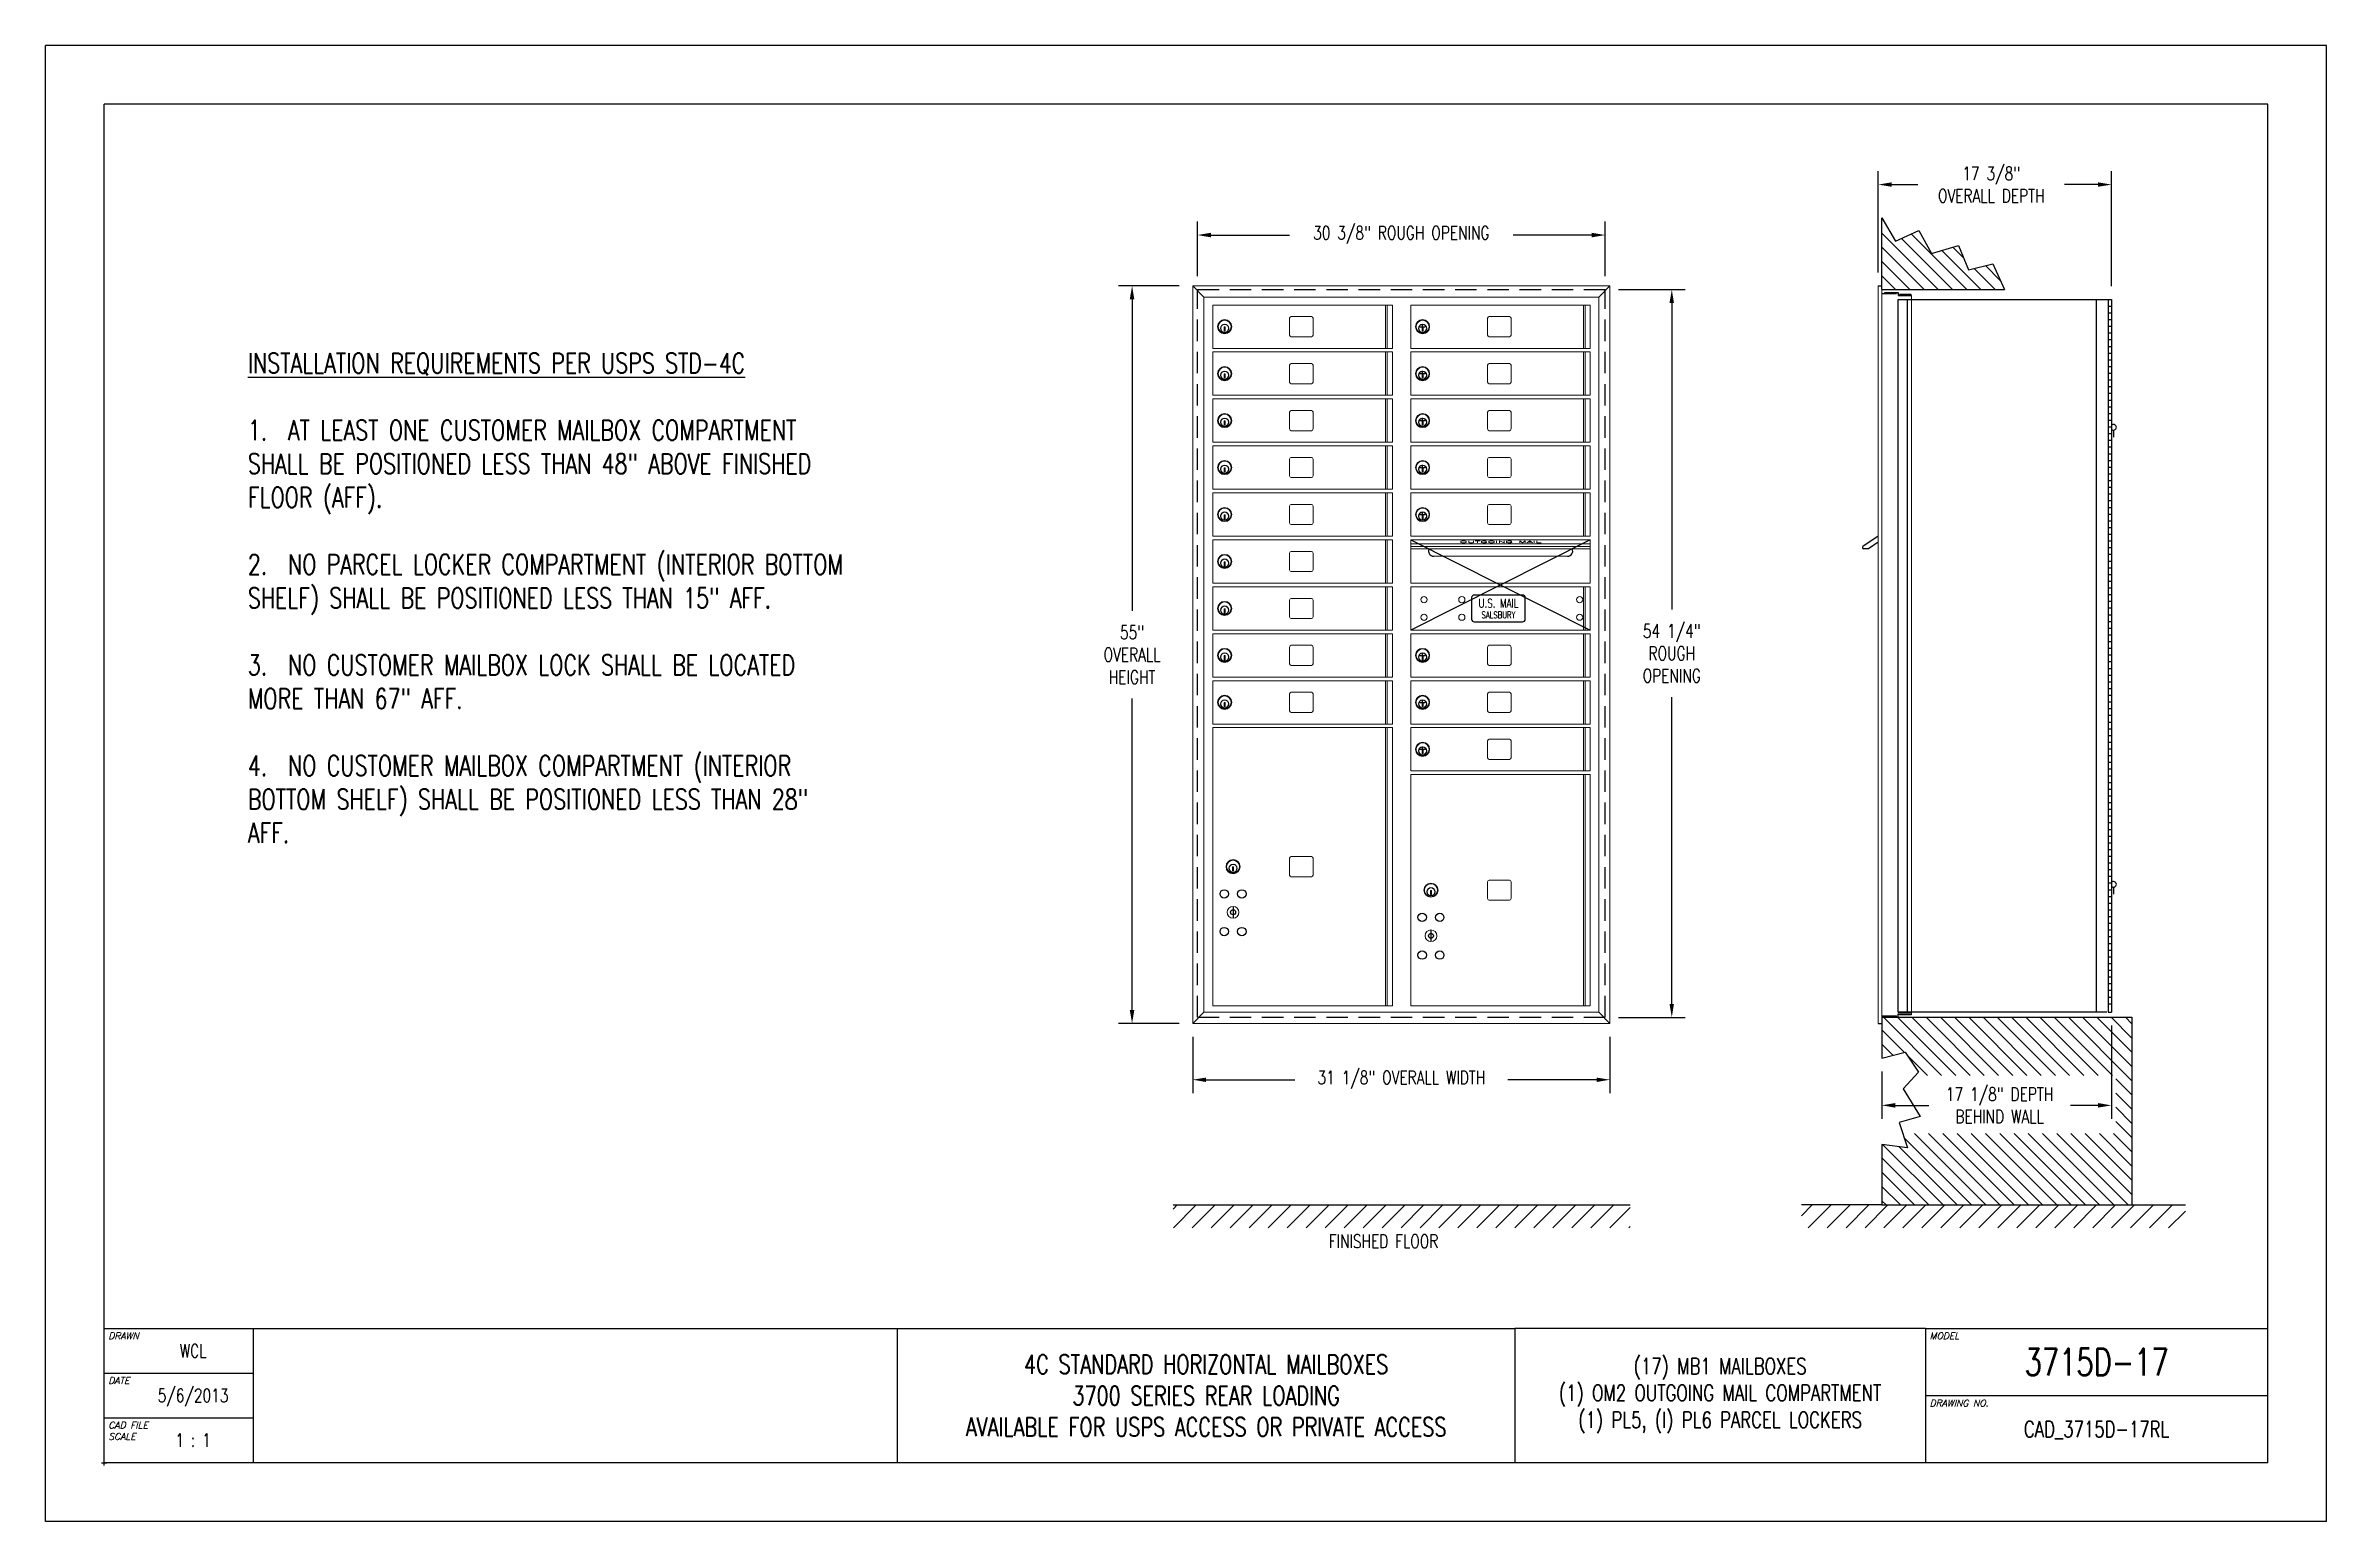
# Model space of a CAD drawing. Header units: inches. Extents: x 0 to 170, y 0 to 110.
import ezdxf
from ezdxf.enums import TextEntityAlignment as Align

# ---------------------------------------------------------------- set-up
doc = ezdxf.new("R2010")
doc.units = ezdxf.units.IN
doc.header["$MEASUREMENT"] = 0
doc.header["$PDMODE"] = 2
doc.header["$PDSIZE"] = 0.2
doc.linetypes.add('HIDDEN', pattern=[0.075, 0.05, -0.025])
doc.styles.add('Simplex Italic', font='SIMPLEX.shx', dxfattribs={"oblique": 15, "height": 3})
doc.styles.add('SQUASHED', font='simplex.shx', dxfattribs={"width": 4})
doc.styles.get("Standard").update_dxf_attribs({"font": 'simplex.shx', "width": 0.75})
doc.dimstyles.get("Standard").update_dxf_attribs({"dimtxt": 1, "dimasz": 1, "dimexe": 1, "dimexo": 1, "dimgap": 1, "dimtad": 0, "dimtih": 1, "dimtoh": 1, "dimdec": 3, "dimzin": 0, "dimdsep": 46, "dimlunit": 5, "dimtxsty": 'Standard', "dimcen": 0, "dimadec": 0, "dimazin": 0, "dimtfac": 1, "dimtdec": 3, "dimtofl": 0, "dimtmove": 0, "dimatfit": 3, "dimfxl": 1, "dimfrac": 2, "dimtolj": 1, "dimtzin": 0, "dimarcsym": 0})
pattern_1 = [(135, (-1592.3547, -320.4679), (-0.5303301, -0.5303301), [])]

# ---------------------------------------------------------------- blocks, each defined once
blk = doc.blocks.new('*D9')
at = {"color": 0, "lineweight": -2, "transparency": 16777216}
for p, q in [((84.5, 92.09), (79.98, 92.09)), ((80.98, 91.09), (80.98, 67.86)), ((80.98, 38.12), (80.98, 61.34)), ((84.5, 37.12), (79.98, 37.12))]:
    blk.add_line(p, q, dxfattribs=at)
at = {"color": 0, "lineweight": -3, "transparency": 16777216}
for points in [[(80.81, 91.09), (81.15, 91.09), (80.98, 92.09)], [(80.81, 38.12), (81.15, 38.12), (80.98, 37.12)]]:
    blk.add_solid(points, dxfattribs=at)
at = {"layer": 'Defpoints', "color": 0, "lineweight": -3, "transparency": 16777216}
for p in [(85.5, 92.09), (80.98, 37.12), (85.5, 37.12)]:
    blk.add_point(p, dxfattribs=at)
at = {"color": 0, "lineweight": -3, "transparency": 16777216, "insert": (80.98, 64.6), "char_height": 1, "attachment_point": 5}
blk.add_mtext('\\A1;55"\\POVERALL\\PHEIGHT', dxfattribs=at)
blk = doc.blocks.new('*D10')
at = {"color": 0, "lineweight": -2, "transparency": 16777216}
for p, q in [((85.5, 36.12), (85.5, 31.92)), ((116.6, 36.12), (116.6, 31.92)), ((86.5, 32.92), (93.11, 32.92)), ((115.6, 32.92), (109, 32.92))]:
    blk.add_line(p, q, dxfattribs=at)
at = {"color": 0, "lineweight": -3, "transparency": 16777216}
for points in [[(86.5, 33.08), (86.5, 32.75), (85.5, 32.92)], [(115.6, 33.08), (115.6, 32.75), (116.6, 32.92)]]:
    blk.add_solid(points, dxfattribs=at)
at = {"layer": 'Defpoints', "color": 0, "lineweight": -3, "transparency": 16777216}
for p in [(85.5, 37.12), (116.6, 37.12), (116.6, 32.92)]:
    blk.add_point(p, dxfattribs=at)
at = {"color": 0, "lineweight": -3, "transparency": 16777216, "insert": (101.05, 32.92), "char_height": 1, "attachment_point": 5}
blk.add_mtext('\\A1;31 1/8" OVERALL WIDTH', dxfattribs=at)
blk = doc.blocks.new('*D11')
at = {"color": 0, "lineweight": -2, "transparency": 16777216}
for p, q in [((85.86, 92.82), (85.86, 96.88)), ((86.86, 95.88), (92.71, 95.88)), ((115.24, 95.88), (109.39, 95.88)), ((116.24, 92.82), (116.24, 96.88))]:
    blk.add_line(p, q, dxfattribs=at)
at = {"color": 0, "lineweight": -3, "transparency": 16777216}
for points in [[(86.86, 96.05), (86.86, 95.71), (85.86, 95.88)], [(115.24, 96.05), (115.24, 95.71), (116.24, 95.88)]]:
    blk.add_solid(points, dxfattribs=at)
at = {"layer": 'Defpoints', "color": 0, "lineweight": -3, "transparency": 16777216}
for p in [(116.24, 95.88), (85.86, 91.82), (116.24, 91.82)]:
    blk.add_point(p, dxfattribs=at)
at = {"color": 0, "lineweight": -3, "transparency": 16777216, "insert": (101.05, 95.88), "char_height": 1, "attachment_point": 5}
blk.add_mtext('\\A1;30 3/8" ROUGH OPENING', dxfattribs=at)
blk = doc.blocks.new('*D12')
at = {"color": 0, "lineweight": -2, "transparency": 16777216}
for p, q in [((117.24, 91.82), (122.21, 91.82)), ((121.21, 90.82), (121.21, 67.96)), ((121.21, 38.57), (121.21, 61.44)), ((117.24, 37.57), (122.21, 37.57))]:
    blk.add_line(p, q, dxfattribs=at)
at = {"color": 0, "lineweight": -3, "transparency": 16777216}
for points in [[(121.04, 90.82), (121.37, 90.82), (121.21, 91.82)], [(121.04, 38.57), (121.37, 38.57), (121.21, 37.57)]]:
    blk.add_solid(points, dxfattribs=at)
at = {"layer": 'Defpoints', "color": 0, "lineweight": -3, "transparency": 16777216}
for p in [(116.24, 91.82), (116.24, 37.57), (121.21, 37.57)]:
    blk.add_point(p, dxfattribs=at)
at = {"color": 0, "lineweight": -3, "transparency": 16777216, "insert": (121.21, 64.7), "char_height": 1, "attachment_point": 5}
blk.add_mtext('\\A1;54 1/4"\\PROUGH\\POPENING', dxfattribs=at)
blk = doc.blocks.new('*D7')
at = {"color": 0, "lineweight": -2, "transparency": 16777216}
for p, q in [((153.98, 36.95), (153.98, 30.01)), ((136.86, 33.53), (136.86, 30.01)), ((137.86, 31.01), (140.36, 31.01)), ((152.98, 31.01), (150.93, 31.01))]:
    blk.add_line(p, q, dxfattribs=at)
at = {"color": 0, "lineweight": -3, "transparency": 16777216}
for points in [[(137.86, 31.18), (137.86, 30.84), (136.86, 31.01)], [(152.98, 31.18), (152.98, 30.84), (153.98, 31.01)]]:
    blk.add_solid(points, dxfattribs=at)
at = {"layer": 'Defpoints', "color": 0, "lineweight": -3, "transparency": 16777216}
for p in [(153.98, 37.95), (136.86, 34.53), (153.98, 31.01)]:
    blk.add_point(p, dxfattribs=at)
at = {"color": 0, "lineweight": -3, "transparency": 16777216, "insert": (145.64, 31.01), "char_height": 1, "attachment_point": 5}
blk.add_mtext('\\A1;17 1/8" DEPTH\\PBEHIND WALL', dxfattribs=at)
blk = doc.blocks.new('*D8')
at = {"color": 0, "lineweight": -2, "transparency": 16777216}
for p, q in [((136.6, 93.09), (136.6, 100.64)), ((153.98, 92.08), (153.98, 100.64)), ((137.6, 99.64), (139.56, 99.64)), ((152.98, 99.64), (150.49, 99.64))]:
    blk.add_line(p, q, dxfattribs=at)
at = {"color": 0, "lineweight": -3, "transparency": 16777216}
for points in [[(137.6, 99.81), (137.6, 99.48), (136.6, 99.64)], [(152.98, 99.81), (152.98, 99.48), (153.98, 99.64)]]:
    blk.add_solid(points, dxfattribs=at)
at = {"layer": 'Defpoints', "color": 0, "lineweight": -3, "transparency": 16777216}
for p in [(153.98, 99.64), (136.6, 92.09), (153.98, 91.08)]:
    blk.add_point(p, dxfattribs=at)
at = {"color": 0, "lineweight": -3, "transparency": 16777216, "insert": (145.02, 99.64), "char_height": 1, "attachment_point": 5}
blk.add_mtext('\\A1;17 3/8"\\POVERALL DEPTH', dxfattribs=at)

msp = doc.modelspace()

# ---------------------------------------------------------------- hatches: boundary and pattern name
at = {"lineweight": -3}
h = msp.add_hatch(dxfattribs=at)
h.set_pattern_fill('ANSI31', color=256, scale=6, angle=90, style=0)
h.set_pattern_definition(pattern_1)
h.paths.add_polyline_path([(140.5763, 94.5116), (139.6144, 96.213), (137.8756, 95.4363), (136.865, 97.1746), (136.865, 91.8237), (146.0074, 91.8237), (145.1267, 93.7349), (143.3139, 93.291), (142.574, 95.1034)])
h = msp.add_hatch(dxfattribs=at)
h.set_pattern_fill('ANSI31', color=256, scale=6, angle=90, style=0)
h.set_pattern_definition(pattern_1)
h.paths.add_polyline_path([(136.865, 37.5737), (136.865, 37.1167), (136.865, 34.5332), (138.6064, 34.9677), (139.606, 33.489), (139.3722, 33.2391), (154.3008, 33.2391), (154.3008, 28.9012), (138.4392, 28.9012), (138.7877, 27.8385), (136.865, 28.0952), (136.865, 23.5837), (155.5, 23.5837), (155.5, 37.5737)])
h = msp.add_hatch(dxfattribs=at)
h.set_pattern_fill('ANSI31', scale=8, style=0)
h.set_pattern_definition([(45, (-1411.8278, -188.4914), (-0.7071068, 0.7071068), [])])
h.paths.add_polyline_path([(118.1, 21.8733), (118.1, 23.5837), (84.0404, 23.5837), (84.0404, 21.8733)])
h = msp.add_hatch(dxfattribs=at)
h.set_pattern_fill('ANSI31', scale=8, style=0)
h.set_pattern_definition([(45, (-1425.3278, -188.4914), (-0.7071068, 0.7071068), [])])
h.paths.add_polyline_path([(130.865, 23.5837), (130.865, 21.8733), (159.5, 21.8733), (159.5, 23.5837), (153.5, 23.5837), (136.865, 23.5837)])

# ---------------------------------------------------------------- linework, layer by layer
at = {"color": 7}
for p, q in [((170, 110), (0, 110)), ((0, 0), (0, 110)), ((170, 0), (170, 110)), ((165.625, 105.625), (4.375, 105.625)), ((4.375, 4.375), (4.375, 105.625)), ((165.625, 4.375), (165.625, 105.625)), ((15.505, 4.375), (15.505, 14.375)), ((63.5, 4.375), (63.5, 14.375)), ((4.375, 11.045), (15.505, 11.045)), ((140.125, 9.375), (165.625, 9.375)), ((4.375, 7.715), (15.505, 7.715)), ((165.625, 4.375), (4.375, 4.375)), ((170, 0), (0, 0))]:
    msp.add_line(p, q, dxfattribs=at)
at = {"color": 7, "lineweight": -3}
for p, q in [((136.865, 91.8237), (136.865, 97.1746)), ((136.865, 97.1746), (137.8756, 95.4363)), ((137.8756, 95.4363), (139.6144, 96.213)), ((139.6144, 96.213), (140.5763, 94.5116)), ((140.5763, 94.5116), (142.574, 95.1034)), ((142.574, 95.1034), (143.3139, 93.291)), ((143.3139, 93.291), (145.1267, 93.7349)), ((145.1267, 93.7349), (146.0074, 91.8237)), ((136.6, 92.0867), (136.865, 92.0867)), ((136.865, 91.8237), (146.0074, 91.8237)), ((136.865, 91.5187), (137.95, 91.5187)), ((137.93, 91.5827), (137.07, 91.5827)), ((137.07, 91.5827), (137.07, 91.5187)), ((137.93, 91.5187), (137.93, 91.5827)), ((137.95, 91.5867), (137.95, 91.5187)), ((137.95, 91.5867), (138.07, 91.5867)), ((138.07, 91.5867), (138.07, 91.3747)), ((138.07, 91.3747), (139.07, 91.3747)), ((138.07, 91.0837), (153.625, 91.0837)), ((138.07, 37.9487), (138.07, 91.0837)), ((138.19, 91.4387), (138.19, 91.3747)), ((139.05, 91.4387), (138.19, 91.4387)), ((138.77, 37.9487), (138.77, 91.0837)), ((139.05, 91.3747), (139.05, 91.4387)), ((153.725, 91.0837), (153.725, 37.9487)), ((153.975, 91.0837), (153.975, 37.9487)), ((136.865, 37.6847), (137.95, 37.6847)), ((136.865, 37.5737), (136.865, 34.5332)), ((136.865, 37.5737), (155.5, 37.5737)), ((137.07, 37.6207), (137.07, 37.6847)), ((137.93, 37.6207), (137.07, 37.6207)), ((137.93, 37.6847), (137.93, 37.6207)), ((137.95, 37.6167), (137.95, 37.6847)), ((137.95, 37.6167), (138.07, 37.6167)), ((138.07, 37.9487), (139.07, 37.9487)), ((153.625, 37.9487), (138.07, 37.9487)), ((138.07, 37.8287), (139.07, 37.8287)), ((138.07, 37.6167), (138.07, 37.8287)), ((138.19, 37.7647), (138.19, 37.8287)), ((139.05, 37.7647), (138.19, 37.7647)), ((139.05, 37.8287), (139.05, 37.7647)), ((155.5, 37.5737), (155.5, 23.5837)), ((136.6, 37.1167), (136.865, 37.1167)), ((136.865, 28.0952), (136.865, 23.5837)), ((84.0404, 23.5837), (118.1, 23.5837)), ((136.865, 23.5837), (130.865, 23.5837)), ((136.865, 23.5837), (155.5, 23.5837)), ((155.5, 23.5837), (159.5, 23.5837))]:
    msp.add_line(p, q, dxfattribs=at)
at = {"color": 7, "linetype": 'Continuous', "lineweight": 15}
for p, q in [((85.504, 37.1167), (85.504, 92.0867)), ((85.504, 92.0867), (116.6, 92.0867)), ((85.504, 92.0867), (86.336, 91.2547)), ((116.6, 92.0867), (115.768, 91.2547)), ((116.6, 92.0867), (116.6, 37.1167)), ((136.6, 92.0867), (136.6, 37.1167)), ((136.865, 92.0867), (136.865, 37.1167)), ((86.336, 37.9487), (86.336, 91.2547)), ((86.336, 91.2547), (115.768, 91.2547)), ((87.007, 90.6637), (100.382, 90.6637)), ((87.007, 90.6637), (87.007, 87.4337)), ((99.8632, 90.6637), (99.8632, 87.4337)), ((100.004, 90.6637), (100.004, 87.4337)), ((100.382, 87.4337), (100.382, 90.6637)), ((101.761, 90.6637), (115.136, 90.6637)), ((101.761, 90.6637), (101.761, 87.4337)), ((114.6172, 90.6637), (114.6172, 87.4337)), ((114.758, 90.6637), (114.758, 87.4337)), ((115.136, 87.4337), (115.136, 90.6637)), ((115.768, 91.2547), (115.768, 37.9487)), ((139.07, 91.3747), (139.07, 37.8287)), ((87.852, 89.0287), (87.852, 88.7287)), ((87.912, 89.0287), (87.852, 89.0287)), ((87.852, 88.7287), (87.912, 88.7287)), ((87.912, 88.7287), (87.912, 89.0287)), ((92.722, 89.6737), (92.722, 88.4237)), ((94.347, 89.7987), (92.847, 89.7987)), ((94.472, 88.4237), (94.472, 89.6737)), ((102.606, 89.0287), (102.606, 88.7287)), ((102.666, 89.0287), (102.606, 89.0287)), ((102.606, 88.7287), (102.666, 88.7287)), ((102.666, 88.7287), (102.666, 89.0287)), ((107.476, 89.6737), (107.476, 88.4237)), ((109.101, 89.7987), (107.601, 89.7987)), ((109.226, 88.4237), (109.226, 89.6737)), ((87.007, 87.4337), (100.382, 87.4337)), ((87.007, 87.1637), (87.007, 83.9337)), ((87.007, 87.1637), (100.382, 87.1637)), ((92.847, 88.2987), (94.347, 88.2987)), ((99.8632, 87.1637), (99.8632, 83.9337)), ((100.004, 87.1637), (100.004, 83.9337)), ((100.382, 83.9337), (100.382, 87.1637)), ((101.761, 87.4337), (115.136, 87.4337)), ((101.761, 87.1637), (101.761, 83.9337)), ((101.761, 87.1637), (115.136, 87.1637)), ((107.601, 88.2987), (109.101, 88.2987)), ((114.6172, 87.1637), (114.6172, 83.9337)), ((114.758, 87.1637), (114.758, 83.9337)), ((115.136, 83.9337), (115.136, 87.1637)), ((87.912, 85.5287), (87.852, 85.5287)), ((87.852, 85.5287), (87.852, 85.2287)), ((87.852, 85.2287), (87.912, 85.2287)), ((87.912, 85.2287), (87.912, 85.5287)), ((92.722, 86.1737), (92.722, 84.9237)), ((94.347, 86.2987), (92.847, 86.2987)), ((94.472, 84.9237), (94.472, 86.1737)), ((102.666, 85.5287), (102.606, 85.5287)), ((102.606, 85.5287), (102.606, 85.2287)), ((102.606, 85.2287), (102.666, 85.2287)), ((102.666, 85.2287), (102.666, 85.5287)), ((107.476, 86.1737), (107.476, 84.9237)), ((109.101, 86.2987), (107.601, 86.2987)), ((109.226, 84.9237), (109.226, 86.1737)), ((87.007, 83.9337), (100.382, 83.9337)), ((87.007, 83.6637), (87.007, 80.4337)), ((87.007, 83.6637), (100.382, 83.6637)), ((92.847, 84.7987), (94.347, 84.7987)), ((99.8632, 83.6637), (99.8632, 80.4337)), ((100.004, 83.6637), (100.004, 80.4337)), ((100.382, 80.4337), (100.382, 83.6637)), ((101.761, 83.9337), (115.136, 83.9337)), ((101.761, 83.6637), (101.761, 80.4337)), ((101.761, 83.6637), (115.136, 83.6637)), ((107.601, 84.7987), (109.101, 84.7987)), ((114.6172, 83.6637), (114.6172, 80.4337)), ((114.758, 83.6637), (114.758, 80.4337)), ((115.136, 80.4337), (115.136, 83.6637)), ((87.912, 82.0287), (87.852, 82.0287)), ((87.852, 82.0287), (87.852, 81.7287)), ((87.852, 81.7287), (87.912, 81.7287)), ((87.912, 81.7287), (87.912, 82.0287)), ((92.722, 82.6737), (92.722, 81.4237)), ((94.347, 82.7987), (92.847, 82.7987)), ((94.472, 81.4237), (94.472, 82.6737)), ((102.666, 82.0287), (102.606, 82.0287)), ((102.606, 82.0287), (102.606, 81.7287)), ((102.606, 81.7287), (102.666, 81.7287)), ((102.666, 81.7287), (102.666, 82.0287)), ((107.476, 82.6737), (107.476, 81.4237)), ((109.101, 82.7987), (107.601, 82.7987)), ((109.226, 81.4237), (109.226, 82.6737)), ((87.007, 80.4337), (100.382, 80.4337)), ((87.007, 80.1637), (100.382, 80.1637)), ((87.007, 80.1637), (87.007, 76.9337)), ((92.847, 81.2987), (94.347, 81.2987)), ((99.8632, 80.1637), (99.8632, 76.9337)), ((100.004, 80.1637), (100.004, 76.9337)), ((100.382, 76.9337), (100.382, 80.1637)), ((101.761, 80.4337), (115.136, 80.4337)), ((101.761, 80.1637), (115.136, 80.1637)), ((101.761, 80.1637), (101.761, 76.9337)), ((107.601, 81.2987), (109.101, 81.2987)), ((114.6172, 80.1637), (114.6172, 76.9337)), ((114.758, 80.1637), (114.758, 76.9337)), ((115.136, 76.9337), (115.136, 80.1637)), ((87.852, 78.5287), (87.852, 78.2287)), ((87.912, 78.5287), (87.852, 78.5287)), ((87.852, 78.2287), (87.912, 78.2287)), ((87.912, 78.2287), (87.912, 78.5287)), ((92.722, 79.1737), (92.722, 77.9237)), ((94.347, 79.2987), (92.847, 79.2987)), ((94.472, 77.9237), (94.472, 79.1737)), ((102.606, 78.5287), (102.606, 78.2287)), ((102.666, 78.5287), (102.606, 78.5287)), ((102.606, 78.2287), (102.666, 78.2287)), ((102.666, 78.2287), (102.666, 78.5287)), ((107.476, 79.1737), (107.476, 77.9237)), ((109.101, 79.2987), (107.601, 79.2987)), ((109.226, 77.9237), (109.226, 79.1737)), ((87.007, 76.9337), (100.382, 76.9337)), ((87.007, 76.6637), (87.007, 73.4337)), ((87.007, 76.6637), (100.382, 76.6637)), ((92.847, 77.7987), (94.347, 77.7987)), ((99.8632, 76.6637), (99.8632, 73.4337)), ((100.004, 76.6637), (100.004, 73.4337)), ((100.382, 73.4337), (100.382, 76.6637)), ((101.761, 76.9337), (115.136, 76.9337)), ((101.761, 76.6637), (101.761, 73.4337)), ((101.761, 76.6637), (115.136, 76.6637)), ((107.601, 77.7987), (109.101, 77.7987)), ((114.6172, 76.6637), (114.6172, 73.4337)), ((114.758, 76.6637), (114.758, 73.4337)), ((115.136, 73.4337), (115.136, 76.6637)), ((87.912, 75.0287), (87.852, 75.0287)), ((87.852, 75.0287), (87.852, 74.7287)), ((87.912, 74.7287), (87.912, 75.0287)), ((92.722, 75.6737), (92.722, 74.4237)), ((94.347, 75.7987), (92.847, 75.7987)), ((94.472, 74.4237), (94.472, 75.6737)), ((102.666, 75.0287), (102.606, 75.0287)), ((102.606, 75.0287), (102.606, 74.7287)), ((102.666, 74.7287), (102.666, 75.0287)), ((107.476, 75.6737), (107.476, 74.4237)), ((109.101, 75.7987), (107.601, 75.7987)), ((109.226, 74.4237), (109.226, 75.6737)), ((87.007, 73.4337), (100.382, 73.4337)), ((87.007, 73.1637), (100.382, 73.1637)), ((87.007, 73.1637), (87.007, 69.9337)), ((87.852, 74.7287), (87.912, 74.7287)), ((92.847, 74.2987), (94.347, 74.2987)), ((99.8632, 73.1637), (99.8632, 69.9337)), ((100.004, 73.1637), (100.004, 69.9337)), ((100.382, 69.9337), (100.382, 73.1637)), ((101.761, 73.4337), (115.136, 73.4337)), ((101.761, 73.1637), (101.761, 69.9337)), ((102.606, 74.7287), (102.666, 74.7287)), ((107.601, 74.2987), (109.101, 74.2987)), ((115.136, 69.9337), (115.136, 73.1637)), ((87.852, 71.5287), (87.852, 71.2287)), ((87.912, 71.5287), (87.852, 71.5287)), ((87.912, 71.2287), (87.912, 71.5287)), ((92.722, 72.1737), (92.722, 70.9237)), ((94.347, 72.2987), (92.847, 72.2987)), ((94.472, 70.9237), (94.472, 72.1737)), ((87.007, 69.9337), (100.382, 69.9337)), ((87.852, 71.2287), (87.912, 71.2287)), ((92.847, 70.7987), (94.347, 70.7987)), ((87.007, 69.6637), (100.382, 69.6637)), ((87.007, 69.6637), (87.007, 66.4337)), ((87.852, 68.0287), (87.852, 67.7287)), ((87.912, 68.0287), (87.852, 68.0287)), ((87.912, 67.7287), (87.912, 68.0287)), ((92.722, 68.6737), (92.722, 67.4237)), ((94.347, 68.7987), (92.847, 68.7987)), ((94.472, 67.4237), (94.472, 68.6737)), ((99.8632, 69.6637), (99.8632, 66.4337)), ((100.004, 69.6637), (100.004, 66.4337)), ((100.382, 66.4337), (100.382, 69.6637)), ((101.761, 69.6637), (115.136, 69.6637)), ((101.761, 69.6637), (101.761, 66.4337)), ((114.6172, 69.6637), (114.6172, 66.4337)), ((114.758, 69.6637), (114.758, 66.4337)), ((115.136, 66.4337), (115.136, 69.6637)), ((87.007, 66.4337), (100.382, 66.4337)), ((87.852, 67.7287), (87.912, 67.7287)), ((92.847, 67.2987), (94.347, 67.2987)), ((101.761, 66.4337), (115.136, 66.4337)), ((87.007, 66.1637), (87.007, 62.9337)), ((87.007, 66.1637), (100.382, 66.1637)), ((92.722, 65.1737), (92.722, 63.9237)), ((94.347, 65.2987), (92.847, 65.2987)), ((94.472, 63.9237), (94.472, 65.1737)), ((99.8632, 66.1637), (99.8632, 62.9337)), ((100.004, 66.1637), (100.004, 62.9337)), ((100.382, 62.9337), (100.382, 66.1637)), ((101.761, 66.1637), (101.761, 62.9337)), ((101.761, 66.1637), (115.136, 66.1637)), ((107.476, 65.1737), (107.476, 63.9237)), ((109.101, 65.2987), (107.601, 65.2987)), ((109.226, 63.9237), (109.226, 65.1737)), ((114.6172, 66.1637), (114.6172, 62.9337)), ((114.758, 66.1637), (114.758, 62.9337)), ((115.136, 62.9337), (115.136, 66.1637)), ((87.007, 62.9337), (100.382, 62.9337)), ((87.912, 64.5287), (87.852, 64.5287)), ((87.852, 64.5287), (87.852, 64.2287)), ((87.852, 64.2287), (87.912, 64.2287)), ((87.912, 64.2287), (87.912, 64.5287)), ((92.847, 63.7987), (94.347, 63.7987)), ((101.761, 62.9337), (115.136, 62.9337)), ((102.666, 64.5287), (102.606, 64.5287)), ((102.606, 64.5287), (102.606, 64.2287)), ((102.606, 64.2287), (102.666, 64.2287)), ((102.666, 64.2287), (102.666, 64.5287)), ((107.601, 63.7987), (109.101, 63.7987)), ((87.007, 62.6637), (100.382, 62.6637)), ((87.007, 62.6637), (87.007, 59.4337)), ((92.722, 61.6737), (92.722, 60.4237)), ((94.347, 61.7987), (92.847, 61.7987)), ((94.472, 60.4237), (94.472, 61.6737)), ((99.8632, 62.6637), (99.8632, 59.4337)), ((100.004, 62.6637), (100.004, 59.4337)), ((100.382, 59.4337), (100.382, 62.6637)), ((101.761, 62.6637), (115.136, 62.6637)), ((101.761, 62.6637), (101.761, 59.4337)), ((107.476, 61.6737), (107.476, 60.4237)), ((109.101, 61.7987), (107.601, 61.7987)), ((109.226, 60.4237), (109.226, 61.6737)), ((114.6172, 62.6637), (114.6172, 59.4337)), ((114.758, 62.6637), (114.758, 59.4337)), ((115.136, 59.4337), (115.136, 62.6637)), ((87.852, 61.0287), (87.852, 60.7287)), ((87.912, 61.0287), (87.852, 61.0287)), ((87.852, 60.7287), (87.912, 60.7287)), ((87.912, 60.7287), (87.912, 61.0287)), ((92.847, 60.2987), (94.347, 60.2987)), ((102.606, 61.0287), (102.606, 60.7287)), ((102.666, 61.0287), (102.606, 61.0287)), ((102.606, 60.7287), (102.666, 60.7287)), ((102.666, 60.7287), (102.666, 61.0287)), ((107.601, 60.2987), (109.101, 60.2987)), ((87.007, 59.4337), (100.382, 59.4337)), ((87.007, 59.1637), (87.007, 38.4337)), ((87.007, 59.1637), (100.382, 59.1637)), ((99.8632, 59.1637), (99.8632, 38.4337)), ((100.004, 59.1637), (100.004, 38.4337)), ((100.382, 38.4337), (100.382, 59.1637)), ((101.761, 59.4337), (115.136, 59.4337)), ((101.761, 59.1637), (101.761, 55.9337)), ((101.761, 59.1637), (115.136, 59.1637)), ((107.476, 58.1737), (107.476, 56.9237)), ((109.101, 58.2987), (107.601, 58.2987)), ((109.226, 56.9237), (109.226, 58.1737)), ((114.6172, 59.1637), (114.6172, 55.9337)), ((114.758, 59.1637), (114.758, 55.9337)), ((115.136, 55.9337), (115.136, 59.1637)), ((102.666, 57.5287), (102.606, 57.5287)), ((102.606, 57.5287), (102.606, 57.2287)), ((102.606, 57.2287), (102.666, 57.2287)), ((102.666, 57.2287), (102.666, 57.5287)), ((107.601, 56.7987), (109.101, 56.7987)), ((101.761, 55.9337), (115.136, 55.9337)), ((101.761, 55.6637), (101.761, 38.4337)), ((101.761, 55.6637), (115.136, 55.6637)), ((114.6172, 55.6637), (114.6172, 38.4337)), ((114.758, 55.6637), (114.758, 38.4337)), ((115.136, 38.4337), (115.136, 55.6637)), ((92.722, 49.4237), (92.722, 48.1737)), ((94.347, 49.5487), (92.847, 49.5487)), ((94.472, 48.1737), (94.472, 49.4237)), ((88.537, 48.7787), (88.477, 48.7787)), ((88.477, 48.7787), (88.477, 48.4787)), ((88.477, 48.4787), (88.537, 48.4787)), ((88.537, 48.4787), (88.537, 48.7787)), ((92.847, 48.0487), (94.347, 48.0487)), ((107.476, 47.6737), (107.476, 46.4237)), ((109.101, 47.7987), (107.601, 47.7987)), ((109.226, 46.4237), (109.226, 47.6737)), ((103.231, 47.0287), (103.231, 46.7287)), ((103.291, 47.0287), (103.231, 47.0287)), ((103.231, 46.7287), (103.291, 46.7287)), ((103.291, 46.7287), (103.291, 47.0287)), ((107.601, 46.2987), (109.101, 46.2987)), ((85.504, 37.1167), (86.336, 37.9487)), ((115.768, 37.9487), (86.336, 37.9487)), ((87.007, 38.4337), (100.382, 38.4337)), ((101.761, 38.4337), (115.136, 38.4337)), ((116.6, 37.1167), (115.768, 37.9487)), ((116.6, 37.1167), (85.504, 37.1167))]:
    msp.add_line(p, q, dxfattribs=at)
at = {"color": 7, "linetype": 'HIDDEN', "lineweight": -3, "ltscale": 32}
for p, q in [((85.8645, 91.8237), (116.2395, 91.8237)), ((85.8645, 37.5737), (85.8645, 91.8237)), ((116.2395, 37.5737), (116.2395, 91.8237)), ((85.8645, 37.5737), (116.2395, 37.5737))]:
    msp.add_line(p, q, dxfattribs=at)
at = {"lineweight": -3}
for p, q in [((153.975, 92.0837), (153.975, 92.0837)), ((152.85, 91.0837), (152.85, 37.9487)), ((153.625, 91.0837), (153.725, 91.0837)), ((153.725, 91.0837), (153.975, 91.0837)), ((153.725, 90.5837), (153.975, 90.5837)), ((153.725, 90.0837), (153.975, 90.0837)), ((153.725, 89.5837), (153.975, 89.5837)), ((153.725, 89.0837), (153.975, 89.0837)), ((153.725, 88.5837), (153.975, 88.5837)), ((153.725, 88.0837), (153.975, 88.0837)), ((153.725, 87.5837), (153.975, 87.5837)), ((153.725, 87.0837), (153.975, 87.0837)), ((153.725, 86.5837), (153.975, 86.5837)), ((153.725, 86.0837), (153.975, 86.0837)), ((153.725, 85.5837), (153.975, 85.5837)), ((153.725, 85.0837), (153.975, 85.0837)), ((153.725, 84.5837), (153.975, 84.5837)), ((153.725, 84.0837), (153.975, 84.0837)), ((153.725, 83.5837), (153.975, 83.5837)), ((153.725, 83.0837), (153.975, 83.0837)), ((153.725, 82.5837), (153.975, 82.5837)), ((153.725, 82.0837), (153.975, 82.0837)), ((153.725, 81.5837), (153.975, 81.5837)), ((153.725, 81.0837), (153.975, 81.0837)), ((153.725, 80.5837), (153.975, 80.5837)), ((153.725, 80.0837), (153.975, 80.0837)), ((154.135, 81.3412), (154.135, 80.8112)), ((153.725, 79.5837), (153.975, 79.5837)), ((153.725, 79.0837), (153.975, 79.0837)), ((153.725, 78.5837), (153.975, 78.5837)), ((153.725, 78.0837), (153.975, 78.0837)), ((153.725, 77.5837), (153.975, 77.5837)), ((153.725, 77.0837), (153.975, 77.0837)), ((153.725, 76.5837), (153.975, 76.5837)), ((153.725, 76.0837), (153.975, 76.0837)), ((153.725, 75.5837), (153.975, 75.5837)), ((153.725, 75.0837), (153.975, 75.0837)), ((101.761, 73.1637), (115.136, 66.4337)), ((115.136, 73.1637), (101.761, 66.4337)), ((136.6, 73.4337), (135.4521, 72.6583)), ((153.725, 74.5837), (153.975, 74.5837)), ((153.725, 74.0837), (153.975, 74.0837)), ((153.725, 73.5837), (153.975, 73.5837)), ((135.8784, 72.4937), (135.5025, 72.4937)), ((136.6, 72.9812), (135.8784, 72.4937)), ((153.725, 73.0837), (153.975, 73.0837)), ((153.725, 72.5837), (153.975, 72.5837)), ((153.725, 72.0837), (153.975, 72.0837)), ((153.725, 71.5837), (153.975, 71.5837)), ((153.725, 71.0837), (153.975, 71.0837)), ((153.725, 70.5837), (153.975, 70.5837)), ((153.725, 70.0837), (153.975, 70.0837)), ((106.289, 68.8487), (106.289, 67.2487)), ((110.089, 69.0487), (106.489, 69.0487)), ((110.289, 67.2487), (110.289, 68.8487)), ((153.725, 69.5837), (153.975, 69.5837)), ((153.725, 69.0837), (153.975, 69.0837)), ((153.725, 68.5837), (153.975, 68.5837)), ((153.725, 68.0837), (153.975, 68.0837)), ((106.489, 67.0487), (110.089, 67.0487)), ((153.725, 67.5837), (153.975, 67.5837)), ((153.725, 67.0837), (153.975, 67.0837)), ((153.725, 66.5837), (153.975, 66.5837)), ((153.725, 66.0837), (153.975, 66.0837)), ((153.725, 65.5837), (153.975, 65.5837)), ((153.725, 65.0837), (153.975, 65.0837)), ((153.725, 64.5837), (153.975, 64.5837)), ((153.725, 64.0837), (153.975, 64.0837)), ((153.725, 63.5837), (153.975, 63.5837)), ((153.725, 63.0837), (153.975, 63.0837)), ((153.725, 62.5837), (153.975, 62.5837)), ((153.725, 62.0837), (153.975, 62.0837)), ((153.725, 61.5837), (153.975, 61.5837)), ((153.725, 61.0837), (153.975, 61.0837)), ((153.725, 60.5837), (153.975, 60.5837)), ((153.725, 60.0837), (153.975, 60.0837)), ((153.725, 59.5837), (153.975, 59.5837)), ((153.725, 59.0837), (153.975, 59.0837)), ((153.725, 58.5837), (153.975, 58.5837)), ((153.725, 58.0837), (153.975, 58.0837)), ((153.725, 57.5837), (153.975, 57.5837)), ((153.725, 57.0837), (153.975, 57.0837)), ((153.725, 56.5837), (153.975, 56.5837)), ((153.725, 56.0837), (153.975, 56.0837)), ((153.725, 55.5837), (153.975, 55.5837)), ((153.725, 55.0837), (153.975, 55.0837)), ((153.725, 54.5837), (153.975, 54.5837)), ((153.725, 54.0837), (153.975, 54.0837)), ((153.725, 53.5837), (153.975, 53.5837)), ((153.725, 53.0837), (153.975, 53.0837)), ((153.725, 52.5837), (153.975, 52.5837)), ((153.725, 52.0837), (153.975, 52.0837)), ((153.725, 51.5837), (153.975, 51.5837)), ((153.725, 51.0837), (153.975, 51.0837)), ((153.725, 50.5837), (153.975, 50.5837)), ((153.725, 50.0837), (153.975, 50.0837)), ((153.725, 49.5837), (153.975, 49.5837)), ((153.725, 49.0837), (153.975, 49.0837)), ((153.725, 48.5837), (153.975, 48.5837)), ((153.725, 48.0837), (153.975, 48.0837)), ((153.725, 47.5837), (153.975, 47.5837)), ((153.725, 47.0837), (153.975, 47.0837)), ((153.725, 46.5837), (153.975, 46.5837)), ((153.725, 46.0837), (153.975, 46.0837)), ((154.135, 47.2712), (154.135, 46.7412)), ((88.507, 45.8362), (88.507, 44.9612)), ((153.725, 45.5837), (153.975, 45.5837)), ((153.725, 45.0837), (153.975, 45.0837)), ((153.725, 44.5837), (153.975, 44.5837)), ((103.261, 44.0862), (103.261, 43.2112)), ((153.725, 44.0837), (153.975, 44.0837)), ((153.725, 43.5837), (153.975, 43.5837)), ((153.725, 43.0837), (153.975, 43.0837)), ((153.725, 42.5837), (153.975, 42.5837)), ((153.725, 42.0837), (153.975, 42.0837)), ((153.725, 41.5837), (153.975, 41.5837)), ((153.725, 41.0837), (153.975, 41.0837)), ((153.725, 40.5837), (153.975, 40.5837)), ((153.725, 40.0837), (153.975, 40.0837)), ((153.725, 39.5837), (153.975, 39.5837)), ((153.725, 39.0837), (153.975, 39.0837)), ((153.725, 38.5837), (153.975, 38.5837)), ((153.725, 37.9487), (153.975, 37.9487)), ((136.865, 34.5332), (138.6064, 34.9677)), ((138.6064, 34.9677), (139.606, 33.489)), ((139.606, 33.489), (138.4465, 32.2501)), ((138.4465, 32.2501), (139.7259, 30.172)), ((139.7259, 30.172), (138.1666, 29.7324)), ((138.1666, 29.7324), (138.7877, 27.8385)), ((138.7877, 27.8385), (136.865, 28.0952)), ((4.375, 14.375), (15.505, 14.375)), ((15.505, 14.375), (63.5, 14.375)), ((63.5, 14.375), (109.5, 14.375)), ((109.5, 14.375), (109.5, 4.375)), ((140.125, 14.375), (109.5, 14.375)), ((140.125, 14.375), (140.125, 4.375)), ((140.125, 14.375), (165.625, 14.375))]:
    msp.add_line(p, q, dxfattribs=at)
at = {"linetype": 'Continuous', "lineweight": 15}
for p, q in [((101.761, 73.1637), (115.136, 73.1637)), ((101.761, 72.8637), (115.1362, 72.8637)), ((101.761, 72.6737), (115.1362, 72.6737)), ((101.761, 72.4937), (115.1362, 72.4937)), ((103.4637, 71.9337), (113.4337, 71.9337)), ((101.761, 69.9337), (115.136, 69.9337))]:
    msp.add_line(p, q, dxfattribs=at)
at = {"color": 7, "linetype": 'Continuous', "lineweight": 15, "extrusion": (1.83338e-14, 6.74315e-15, -1)}
for centre, radius in [((-87.882, 89.0487), 0.525), ((-87.882, 89.0487), 0.485), ((-87.882, 88.9287), 0.3), ((-87.882, 85.5487), 0.525), ((-87.882, 85.5487), 0.485), ((-87.882, 85.4287), 0.3), ((-87.882, 82.0487), 0.525), ((-87.882, 82.0487), 0.485), ((-87.882, 81.9287), 0.3), ((-87.882, 78.5487), 0.525), ((-87.882, 78.5487), 0.485), ((-87.882, 78.4287), 0.3), ((-87.882, 75.0487), 0.525), ((-87.882, 75.0487), 0.485), ((-87.882, 74.9287), 0.3), ((-87.882, 71.5487), 0.525), ((-87.882, 71.5487), 0.485), ((-87.882, 71.4287), 0.3), ((-87.882, 68.0487), 0.525), ((-87.882, 68.0487), 0.485), ((-87.882, 67.9287), 0.3), ((-87.882, 64.5487), 0.525), ((-87.882, 64.5487), 0.485), ((-87.882, 64.4287), 0.3), ((-87.882, 61.0487), 0.525), ((-87.882, 61.0487), 0.485), ((-87.882, 60.9287), 0.3)]:
    msp.add_circle(centre, radius, dxfattribs=at)
at = {"color": 7, "linetype": 'Continuous', "lineweight": 15}
for centre, radius in [((87.882, 88.9287), 0.31), ((87.882, 88.9287), 0.285), ((102.636, 88.9287), 0.31), ((102.636, 88.9287), 0.285), ((87.882, 85.4287), 0.31), ((87.882, 85.4287), 0.285), ((102.636, 85.4287), 0.31), ((102.636, 85.4287), 0.285), ((87.882, 81.9287), 0.31), ((87.882, 81.9287), 0.285), ((102.636, 81.9287), 0.31), ((102.636, 81.9287), 0.285), ((87.882, 78.4287), 0.31), ((87.882, 78.4287), 0.285), ((102.636, 78.4287), 0.31), ((102.636, 78.4287), 0.285), ((87.882, 74.9287), 0.31), ((87.882, 74.9287), 0.285), ((102.636, 74.9287), 0.31), ((102.636, 74.9287), 0.285), ((87.882, 71.4287), 0.31), ((87.882, 71.4287), 0.285), ((87.882, 67.9287), 0.31), ((87.882, 67.9287), 0.285), ((87.882, 64.4287), 0.31), ((87.882, 64.4287), 0.285), ((102.636, 64.4287), 0.31), ((102.636, 64.4287), 0.285), ((87.882, 60.9287), 0.31), ((87.882, 60.9287), 0.285), ((102.636, 60.9287), 0.31), ((102.636, 60.9287), 0.285), ((102.636, 57.4287), 0.31), ((102.636, 57.4287), 0.285), ((88.507, 48.6787), 0.31), ((88.507, 48.6787), 0.285), ((103.261, 46.9287), 0.31), ((103.261, 46.9287), 0.285), ((88.507, 45.3987), 0.4375), ((103.261, 43.6487), 0.4375)]:
    msp.add_circle(centre, radius, dxfattribs=at)
at = {"color": 7, "linetype": 'Continuous', "lineweight": 15, "extrusion": (5.68252e-15, 4.67765e-15, -1)}
for centre, radius in [((-102.636, 89.0487), 0.525), ((-102.636, 89.0487), 0.485), ((-102.636, 88.9287), 0.3), ((-102.636, 85.5487), 0.525), ((-102.636, 85.5487), 0.485), ((-102.636, 85.4287), 0.3), ((-102.636, 82.0487), 0.525), ((-102.636, 82.0487), 0.485), ((-102.636, 81.9287), 0.3), ((-102.636, 78.5487), 0.525), ((-102.636, 78.5487), 0.485), ((-102.636, 78.4287), 0.3), ((-102.636, 75.0487), 0.525), ((-102.636, 75.0487), 0.485), ((-102.636, 74.9287), 0.3), ((-102.636, 64.5487), 0.525), ((-102.636, 64.5487), 0.485), ((-102.636, 64.4287), 0.3), ((-102.636, 61.0487), 0.525), ((-102.636, 61.0487), 0.485), ((-102.636, 60.9287), 0.3), ((-102.636, 57.5487), 0.525), ((-102.636, 57.5487), 0.485), ((-102.636, 57.4287), 0.3)]:
    msp.add_circle(centre, radius, dxfattribs=at)
at = {"color": 7, "linetype": 'Continuous', "lineweight": 15, "extrusion": (1.09534e-15, 5.8752e-15, -1)}
for centre in [(-102.746, 68.7047), (-105.559, 68.7047), (-102.746, 67.3927), (-105.559, 67.3927)]:
    msp.add_circle(centre, 0.23, dxfattribs=at)
at = {"color": 7, "linetype": 'Continuous', "lineweight": 15, "extrusion": (9.67756e-16, 5.8504e-15, -1)}
for centre in [(-114.341, 68.7047), (-114.341, 67.3927)]:
    msp.add_circle(centre, 0.23, dxfattribs=at)
at = {"color": 7, "linetype": 'Continuous', "lineweight": 15, "extrusion": (5.3509e-15, 5.31746e-15, -1)}
for centre, radius in [((-88.507, 48.7987), 0.525), ((-88.507, 48.7987), 0.485), ((-88.507, 48.6787), 0.3), ((-103.261, 47.0487), 0.525), ((-103.261, 47.0487), 0.485), ((-103.261, 46.9287), 0.3)]:
    msp.add_circle(centre, radius, dxfattribs=at)
at = {"color": 7, "lineweight": -3}
for centre in [(87.8488, 46.7737), (89.1613, 46.7737), (87.8488, 43.9612), (89.1613, 43.9612), (102.6028, 45.0237), (103.9153, 45.0237), (102.6028, 42.2112), (103.9153, 42.2112)]:
    msp.add_circle(centre, 0.3125, dxfattribs=at)
at = {"lineweight": -3}
for centre in [(88.507, 45.3987), (103.261, 43.6487)]:
    msp.add_circle(centre, 0.1875, dxfattribs=at)
at = {"color": 7, "linetype": 'Continuous', "lineweight": 15}
for centre, start, end in [((92.847, 89.6737), 90, 180), ((92.847, 88.4237), 180, 270), ((94.347, 89.6737), 0, 90), ((94.347, 88.4237), 270, 360), ((107.601, 89.6737), 90, 180), ((107.601, 88.4237), 180, 270), ((109.101, 89.6737), 0, 90), ((109.101, 88.4237), 270, 360), ((92.847, 86.1737), 90, 180), ((94.347, 86.1737), 0, 90), ((107.601, 86.1737), 90, 180), ((109.101, 86.1737), 0, 90), ((92.847, 84.9237), 180, 270), ((94.347, 84.9237), 270, 360), ((107.601, 84.9237), 180, 270), ((109.101, 84.9237), 270, 360), ((92.847, 82.6737), 90, 180), ((94.347, 82.6737), 0, 90), ((107.601, 82.6737), 90, 180), ((109.101, 82.6737), 0, 90), ((92.847, 81.4237), 180, 270), ((94.347, 81.4237), 270, 360), ((107.601, 81.4237), 180, 270), ((109.101, 81.4237), 270, 360), ((92.847, 79.1737), 90, 180), ((94.347, 79.1737), 0, 90), ((107.601, 79.1737), 90, 180), ((109.101, 79.1737), 0, 90), ((92.847, 77.9237), 180, 270), ((94.347, 77.9237), 270, 360), ((107.601, 77.9237), 180, 270), ((109.101, 77.9237), 270, 360), ((92.847, 75.6737), 90, 180), ((94.347, 75.6737), 0, 90), ((107.601, 75.6737), 90, 180), ((109.101, 75.6737), 0, 90), ((92.847, 74.4237), 180, 270), ((94.347, 74.4237), 270, 360), ((107.601, 74.4237), 180, 270), ((109.101, 74.4237), 270, 360), ((92.847, 72.1737), 90, 180), ((94.347, 72.1737), 0, 90), ((92.847, 70.9237), 180, 270), ((94.347, 70.9237), 270, 360), ((92.847, 68.6737), 90, 180), ((94.347, 68.6737), 0, 90), ((92.847, 67.4237), 180, 270), ((94.347, 67.4237), 270, 360), ((92.847, 65.1737), 90, 180), ((94.347, 65.1737), 0, 90), ((107.601, 65.1737), 90, 180), ((109.101, 65.1737), 0, 90), ((92.847, 63.9237), 180, 270), ((94.347, 63.9237), 270, 360), ((107.601, 63.9237), 180, 270), ((109.101, 63.9237), 270, 360), ((92.847, 61.6737), 90, 180), ((94.347, 61.6737), 0, 90), ((107.601, 61.6737), 90, 180), ((109.101, 61.6737), 0, 90), ((92.847, 60.4237), 180, 270), ((94.347, 60.4237), 270, 360), ((107.601, 60.4237), 180, 270), ((109.101, 60.4237), 270, 360), ((107.601, 58.1737), 90, 180), ((109.101, 58.1737), 0, 90), ((107.601, 56.9237), 180, 270), ((109.101, 56.9237), 270, 360), ((92.847, 49.4237), 90, 180), ((94.347, 49.4237), 0, 90), ((92.847, 48.1737), 180, 270), ((94.347, 48.1737), 270, 360), ((107.601, 47.6737), 90, 180), ((109.101, 47.6737), 0, 90), ((107.601, 46.4237), 180, 270), ((109.101, 46.4237), 270, 360)]:
    msp.add_arc(centre, 0.125, start, end, dxfattribs=at)
at = {"lineweight": -3}
for centre, radius, start, end in [((154.135, 81.5512), 0.21, 220.367594, 139.632406), ((103.4637, 72.3237), 0.39, 154.157587, 270), ((113.4337, 72.3237), 0.39, 270, 25.842413), ((135.5025, 72.5837), 0.09, 124.040027, 270), ((106.489, 68.8487), 0.2, 90, 180), ((110.089, 68.8487), 0.2, 0, 90), ((106.489, 67.2487), 0.2, 180, 270), ((110.089, 67.2487), 0.2, 270, 0), ((154.135, 47.4812), 0.21, 220.367594, 139.632406)]:
    msp.add_arc(centre, radius, start, end, dxfattribs=at)
at = {"color": 7, "lineweight": -3}
for p in [(102.636, 89.0487), (102.636, 85.5487), (102.636, 82.0487), (102.636, 78.5487), (102.636, 75.0487), (102.636, 64.5487), (102.636, 61.0487), (102.636, 57.5487)]:
    msp.add_point(p, dxfattribs=at)
at = {"lineweight": -3}
msp.add_point((4.375, 4.375), dxfattribs=at)

# ---------------------------------------------------------------- texts
at = {"color": 7, "style": 'Simplex Italic', "oblique": 15}
for s, p in [('DRAWN', (4.675, 14.075)), ('MODEL', (140.425, 14.075)), ('DATE', (4.675, 10.745)), ('DRAWING NO.', (140.425, 9.065))]:
    msp.add_text(s, height=0.5, dxfattribs=at).set_placement(p, align=Align.TOP_LEFT)
at = {"color": 7, "width": 0.75}
for s, height, p in [('WCL', 1, (10.9912, 12.71)), ('5/6/2013', 1, (10.9912, 9.385)), ('CAD_3715D-17RL', 1.2, (152.875, 6.875)), ('1 : 1', 1, (10.9912, 6.05))]:
    msp.add_text(s, height=height, dxfattribs=at).set_placement(p, align=Align.MIDDLE_CENTER)
at = {"color": 7, "insert": (15.0714, 87.0834), "char_height": 1.5, "width": 48.496496, "attachment_point": 1}
msp.add_mtext('{\\LINSTALLATION REQUIREMENTS PER USPS STD-4C}\\P\\P1.  AT LEAST ONE CUSTOMER MAILBOX COMPARTMENT SHALL BE POSITIONED LESS THAN 48" ABOVE FINISHED FLOOR (AFF).\\P\\P2.  NO PARCEL LOCKER COMPARTMENT (INTERIOR BOTTOM SHELF) SHALL BE POSITIONED LESS THAN 15" AFF.\\P\\P3.  NO CUSTOMER MAILBOX LOCK SHALL BE LOCATED MORE THAN 67" AFF.\\P\\P4.  NO CUSTOMER MAILBOX COMPARTMENT (INTERIOR BOTTOM SHELF) SHALL BE POSITIONED LESS THAN 28" AFF.', dxfattribs=at)
at = {"lineweight": -3, "insert": (108.4487, 73.0137), "char_height": 0.15, "width": 8, "attachment_point": 5, "style": 'SQUASHED'}
msp.add_mtext('OUTGOING MAIL', dxfattribs=at)
at = {"lineweight": -3, "attachment_point": 5}
for s, insert, char_height, width in [('U.S. MAIL', (108.289, 68.4328), 0.64, 5.611748), ('SALSBURY', (108.289, 67.5636), 0.5, 5.611748), ('4C STANDARD HORIZONTAL MAILBOXES\\P3700 SERIES REAR LOADING\\PAVAILABLE FOR USPS ACCESS OR PRIVATE ACCESS                                                    ', (86.5, 9.375), 1.4, 55.324242), ('(17) MB1 MAILBOXES\\P(1) OM2 OUTGOING MAIL COMPARTMENT\\P(1) PL5, (I) PL6 PARCEL LOCKERS                                                  ', (124.8125, 9.375), 1.2, 32.585839)]:
    msp.add_mtext(s, dxfattribs=dict(at, insert=insert, char_height=char_height, width=width))
at = {"color": 7, "lineweight": -3}
for s, insert, char_height, width, attachment_point in [('FINISHED FLOOR', (95.6415, 21.3775), 1, 19.392164, 1), ('3715D-17', (152.875, 12.875), 2, 15.53206, 2)]:
    msp.add_mtext(s, dxfattribs=dict(at, insert=insert, char_height=char_height, width=width, attachment_point=attachment_point))
at = {"color": 7, "lineweight": -3, "insert": (4.675, 7.415), "char_height": 0.5, "width": 6.133886, "attachment_point": 1, "style": 'Simplex Italic'}
msp.add_mtext('CAD FILE\\PSCALE', dxfattribs=at)

# ---------------------------------------------------------------- dimensions: what is measured, and where the dimension line sits
at = {"lineweight": -3}
dim = msp.add_linear_dim(base=(153.975, 99.6435), p1=(136.6, 92.0867), p2=(153.975, 91.0837), text='<>\\POVERALL DEPTH', dimstyle='Standard', override={"dimpost": '"'}, dxfattribs=at)
dim.commit()
dim.dimension.update_dxf_attribs({"geometry": '*D8', "text_midpoint": (145.0239, 99.6435), "dimtype": 160})
at = {"color": 7, "lineweight": -3}
for base, p1, p2, text, picture, middle in [((116.2395, 95.879), (85.8645, 91.8237), (116.2395, 91.8237), '<> ROUGH OPENING', '*D11', (101.052, 95.879)), ((116.6, 32.9181), (85.504, 37.1167), (116.6, 37.1167), '<> OVERALL WIDTH', '*D10', (101.052, 32.9181))]:
    dim = msp.add_linear_dim(base=base, p1=p1, p2=p2, text=text, dimstyle='Standard', override={"dimpost": '"'}, dxfattribs=at)
    dim.commit()
    dim.dimension.update_dxf_attribs({"geometry": picture, "text_midpoint": middle})
for base, p1, p2, text, picture, middle in [((80.981, 37.1167), (85.504, 92.0867), (85.504, 37.1167), '<>\\POVERALL\\PHEIGHT', '*D9', (80.981, 64.6017)), ((121.2082, 37.5737), (116.2395, 91.8237), (116.2395, 37.5737), '<>\\PROUGH\\POPENING', '*D12', (121.2082, 64.6987))]:
    dim = msp.add_linear_dim(base=base, p1=p1, p2=p2, angle=90, text=text, dimstyle='Standard', override={"dimpost": '"'}, dxfattribs=at)
    dim.commit()
    dim.dimension.update_dxf_attribs({"geometry": picture, "text_midpoint": middle})
dim = msp.add_linear_dim(base=(153.975, 31.0112), p1=(136.865, 34.5332), p2=(153.975, 37.9487), text='<> DEPTH\\PBEHIND WALL', dimstyle='Standard', override={"dimpost": '"'}, dxfattribs=at)
dim.commit()
dim.dimension.update_dxf_attribs({"geometry": '*D7', "text_midpoint": (145.6433, 31.0112), "dimtype": 160})

doc.saveas('drawing.dxf')
